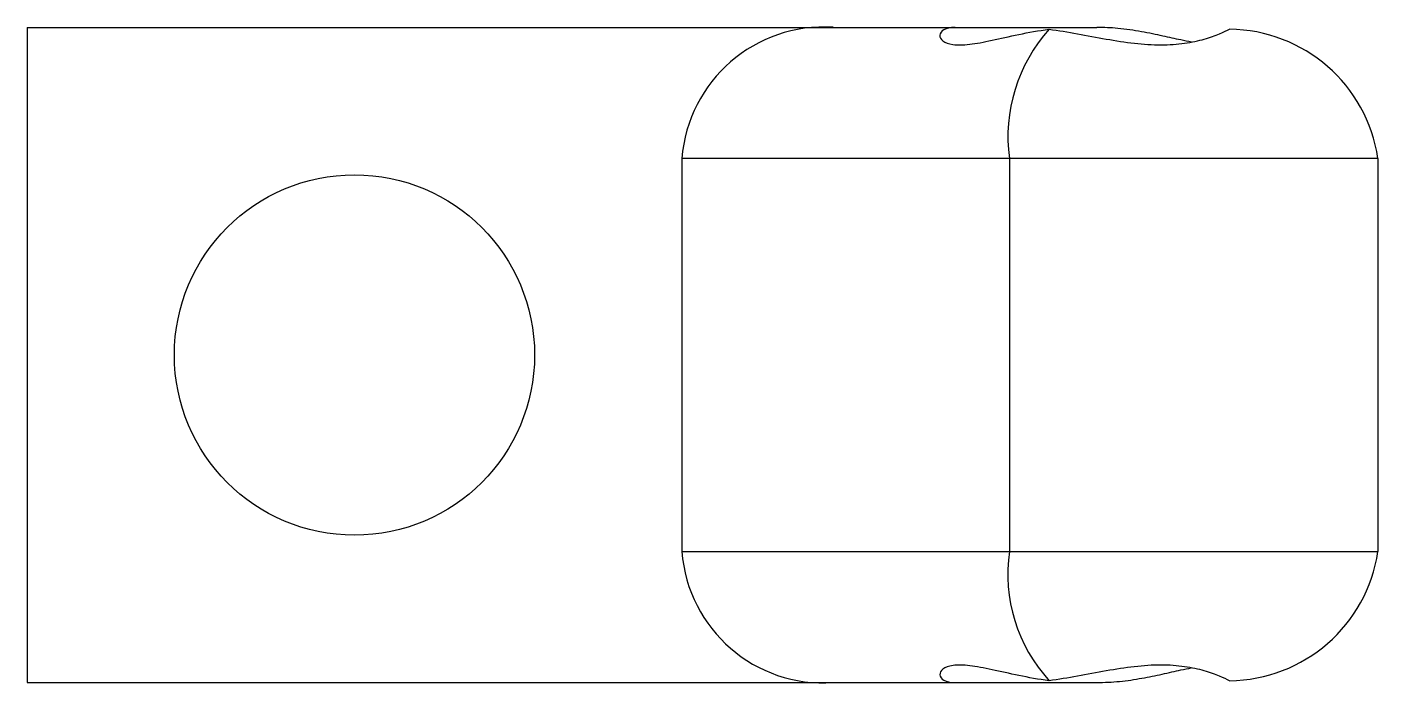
# Paper-space layout '_Спереди' of a CAD drawing. Header units: millimetres. Extents: x -22.1 to -1.5, y 0 to 10.
import ezdxf

# ---------------------------------------------------------------- set-up
doc = ezdxf.new("R2010")
doc.units = ezdxf.units.MM

psp = doc.layouts.new('_Спереди')

# ---------------------------------------------------------------- linework, layer by layer
at = {"color": 7, "linetype": 'Continuous', "lineweight": 25}
for p, q in [((-22.105, 10), (-5.769, 10)), ((-22.105, 10), (-22.105, 0)), ((-1.476, 8), (-12.105, 8)), ((-12.105, 8), (-12.105, 2)), ((-7.105, 8), (-7.105, 2)), ((-1.476, 8), (-1.476, 2)), ((-12.105, 2), (-1.476, 2)), ((-22.105, 0), (-5.769, 0))]:
    psp.add_line(p, q, dxfattribs=at)
psp.add_circle((-17.105, 5), 2.75, dxfattribs=at)
for centre, radius, start, end in [((-9.937, 7.83), 2.175, 86.2777, 175.5091), ((-4.669, 8.328), 2.458, 138.0708, 187.6778), ((-3.765, 7.657), 2.314, 8.5344, 89.4455), ((-9.943, 2.163), 2.168, 184.3127, 273.9005), ((-4.718, 1.657), 2.411, 171.8119, 222.4396), ((-3.765, 2.343), 2.314, 270.5545, 351.4656)]:
    psp.add_arc(centre, radius, start, end, dxfattribs=at)
for points, knots in [([(-7.934, 10), (-8.008, 10), (-8.064, 9.985), (-8.142, 9.941), (-8.163, 9.911), (-8.168, 9.85), (-8.153, 9.819), (-8.086, 9.767), (-8.035, 9.748), (-7.898, 9.729), (-7.811, 9.73), (-7.611, 9.753), (-7.496, 9.775), (-7.117, 9.856), (-6.822, 9.93), (-6.498, 9.971)], [0, 0, 0, 0, 0.125, 0.125, 0.25, 0.25, 0.375, 0.375, 0.5, 0.5, 0.625, 0.625, 0.75, 0.75, 1, 1, 1, 1]), ([(-6.498, 9.971), (-6.354, 9.952), (-6.21, 9.928), (-5.919, 9.875), (-5.772, 9.847), (-5.335, 9.77), (-5.048, 9.732), (-4.663, 9.732), (-4.54, 9.741), (-4.319, 9.772), (-4.219, 9.795), (-4.039, 9.846), (-3.963, 9.875), (-3.833, 9.928), (-3.781, 9.953), (-3.742, 9.971)], [0, 0, 0, 0, 0.125, 0.125, 0.25, 0.25, 0.5, 0.5, 0.625, 0.625, 0.75, 0.75, 0.875, 0.875, 1, 1, 1, 1]), ([(-4.326, 9.776), (-4.379, 9.786), (-4.511, 9.811), (-4.766, 9.87), (-5.087, 9.936), (-5.428, 9.989), (-5.662, 9.997), (-5.769, 10)], [0, 0, 0, 0, 0.138548, 0.34401, 0.570658, 0.803765, 1, 1, 1, 1]), ([(-6.498, 0.029), (-6.66, 0.05), (-6.813, 0.078), (-7.103, 0.139), (-7.242, 0.171), (-7.493, 0.224), (-7.607, 0.246), (-7.81, 0.27), (-7.895, 0.271), (-8.033, 0.253), (-8.085, 0.233), (-8.152, 0.182), (-8.168, 0.15), (-8.163, 0.089), (-8.143, 0.059), (-8.066, 0.015), (-8.008, 0), (-7.934, 0)], [0, 0, 0, 0, 0.125, 0.125, 0.25, 0.25, 0.375, 0.375, 0.5, 0.5, 0.625, 0.625, 0.75, 0.75, 0.875, 0.875, 1, 1, 1, 1]), ([(-3.742, 0.029), (-3.781, 0.048), (-3.833, 0.072), (-3.961, 0.125), (-4.039, 0.154), (-4.218, 0.205), (-4.318, 0.227), (-4.541, 0.259), (-4.663, 0.268), (-4.919, 0.268), (-5.057, 0.259), (-5.337, 0.227), (-5.48, 0.205), (-5.772, 0.153), (-5.919, 0.125), (-6.21, 0.072), (-6.354, 0.048), (-6.498, 0.029)], [0, 0, 0, 0, 0.125, 0.125, 0.25, 0.25, 0.375, 0.375, 0.5, 0.5, 0.625, 0.625, 0.75, 0.75, 0.875, 0.875, 1, 1, 1, 1]), ([(-5.769, 0), (-5.653, 0.004), (-5.417, 0.012), (-5.082, 0.066), (-4.768, 0.129), (-4.513, 0.189), (-4.379, 0.214), (-4.327, 0.224)], [0, 0, 0, 0, 0.212907, 0.432881, 0.645458, 0.863038, 1, 1, 1, 1])]:
    psp.add_open_spline(points, degree=3, knots=knots, dxfattribs=at)

doc.saveas('drawing.dxf')
